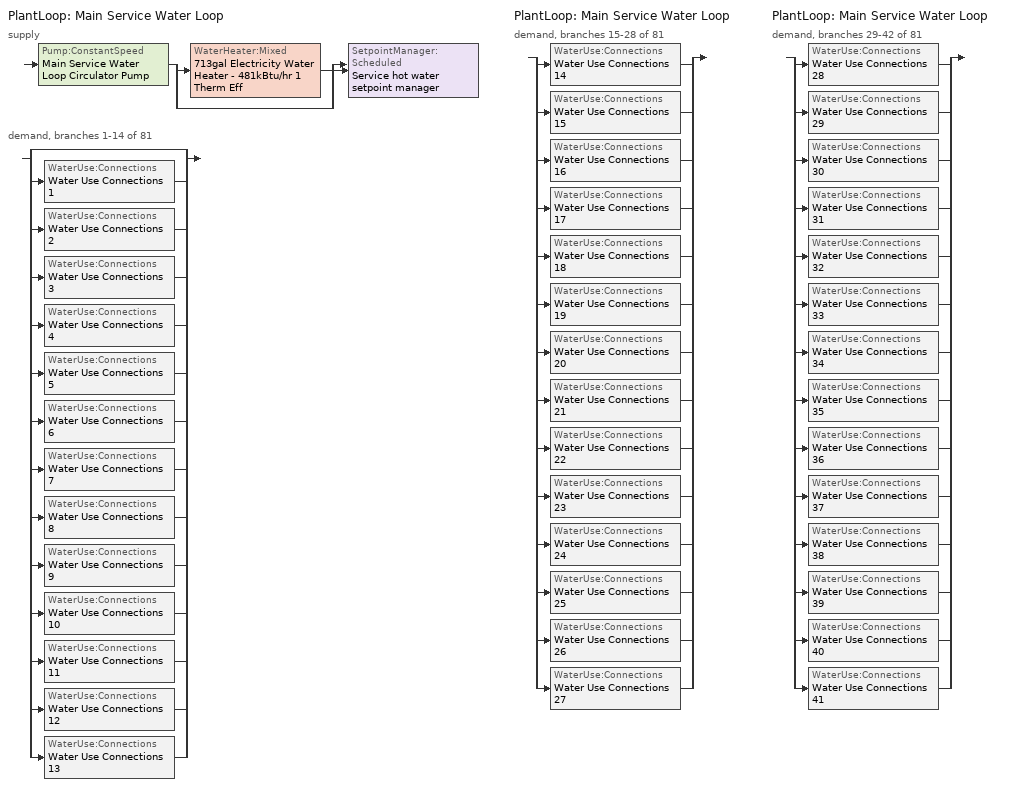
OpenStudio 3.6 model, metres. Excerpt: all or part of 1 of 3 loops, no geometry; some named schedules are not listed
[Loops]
PlantLoop 'Main Service Water Loop'
 supply: Pump:ConstantSpeed 'Main Service Water Loop Circulator Pump' > split
  | WaterHeater:Mixed '713gal Electricity Water Heater - 481kBtu/hr 1 Therm Eff'
  | bypass
  join > SetpointManager:Scheduled 'Service hot water setpoint manager'
 demand, branches 1-14 of 81: split
  | bypass
  | WaterUse:Connections 'Water Use Connections 1'
  | WaterUse:Connections 'Water Use Connections 2'
  | WaterUse:Connections 'Water Use Connections 3'
  | WaterUse:Connections 'Water Use Connections 4'
  | WaterUse:Connections 'Water Use Connections 5'
  | WaterUse:Connections 'Water Use Connections 6'
  | WaterUse:Connections 'Water Use Connections 7'
  | WaterUse:Connections 'Water Use Connections 8'
  | WaterUse:Connections 'Water Use Connections 9'
  | WaterUse:Connections 'Water Use Connections 10'
  | WaterUse:Connections 'Water Use Connections 11'
  | WaterUse:Connections 'Water Use Connections 12'
  | WaterUse:Connections 'Water Use Connections 13'
PlantLoop 'Main Service Water Loop'
 demand, branches 15-28 of 81: split
  | WaterUse:Connections 'Water Use Connections 14'
  | WaterUse:Connections 'Water Use Connections 15'
  | WaterUse:Connections 'Water Use Connections 16'
  | WaterUse:Connections 'Water Use Connections 17'
  | WaterUse:Connections 'Water Use Connections 18'
  | WaterUse:Connections 'Water Use Connections 19'
  | WaterUse:Connections 'Water Use Connections 20'
  | WaterUse:Connections 'Water Use Connections 21'
  | WaterUse:Connections 'Water Use Connections 22'
  | WaterUse:Connections 'Water Use Connections 23'
  | WaterUse:Connections 'Water Use Connections 24'
  | WaterUse:Connections 'Water Use Connections 25'
  | WaterUse:Connections 'Water Use Connections 26'
  | WaterUse:Connections 'Water Use Connections 27'
PlantLoop 'Main Service Water Loop'
 demand, branches 29-42 of 81: split
  | WaterUse:Connections 'Water Use Connections 28'
  | WaterUse:Connections 'Water Use Connections 29'
  | WaterUse:Connections 'Water Use Connections 30'
  | WaterUse:Connections 'Water Use Connections 31'
  | WaterUse:Connections 'Water Use Connections 32'
  | WaterUse:Connections 'Water Use Connections 33'
  | WaterUse:Connections 'Water Use Connections 34'
  | WaterUse:Connections 'Water Use Connections 35'
  | WaterUse:Connections 'Water Use Connections 36'
  | WaterUse:Connections 'Water Use Connections 37'
  | WaterUse:Connections 'Water Use Connections 38'
  | WaterUse:Connections 'Water Use Connections 39'
  | WaterUse:Connections 'Water Use Connections 40'
  | WaterUse:Connections 'Water Use Connections 41'
[PlantLoop]
Main Service Water Loop: Glycol Concentration=0; Maximum Loop Temperature {C}=60; Minimum Loop Temperature {C}=10; Plant Loop Volume {m3}=Autocalculate; Load Distribution Scheme=Optimal
[Sizing:Plant]
Main Service Water Loop: Loop Type=Heating; Design Loop Exit Temperature {C}=60; Loop Design Temperature Difference {deltaC}=5; Sizing Option=NonCoincident; Zone Timesteps in Averaging Window=1; Coincident Sizing Factor Mode=None
[SetpointManager:Scheduled]
Service hot water setpoint manager: Control Variable=Temperature; Schedule=Service Water Loop Temp - 140F; Setpoint Node or NodeList=Main Service Water Loop Supply Outlet Node
[Pump:ConstantSpeed]
Main Service Water Loop Circulator Pump: Rated Flow Rate {m3/s}=autosize; Rated Pump Head {Pa}=804176; Rated Power Consumption {W}=autosize; Motor Efficiency=0.865; Fraction of Motor Inefficiencies to Fluid Stream=0; Pump Control Type=Intermittent; Design Power Sizing Method=PowerPerFlowPerPressure; Design Electric Power per Unit Flow Rate {W/(m3/s)}=348701.1; Design Shaft Power per Unit Flow Rate per Unit Head {W-s/m3-Pa}=1.28205
[WaterHeater:Mixed]
713gal Electricity Water Heater - 481kBtu/hr 1 Therm Eff: Tank Volume {m3}=2.69977; Setpoint Temperature Schedule=Service Water Loop Temp - 140F; Deadband Temperature Difference {deltaC}=2; Maximum Temperature Limit {C}=60; Heater Control Type=Cycle; Heater Maximum Capacity {W}=141063; Heater Fuel Type=Electricity; Heater Thermal Efficiency=1; Off Cycle Parasitic Fuel Consumption Rate {W}=187.832; Off Cycle Parasitic Fuel Type=Electricity; Off Cycle Parasitic Heat Fraction to Tank=0.8; On Cycle Parasitic Fuel Consumption Rate {W}=187.832; On Cycle Parasitic Fuel Type=Electricity; On Cycle Parasitic Heat Fraction to Tank=0; Ambient Temperature Indicator=Schedule; Ambient Temperature Schedule=Water Heater Ambient Temp Schedule - 70.0f; Off Cycle Loss Coefficient to Ambient Temperature {W/K}=7.19476; On Cycle Loss Coefficient to Ambient Temperature {W/K}=7.19476; Use Side Effectiveness=1; Source Side Effectiveness=1; Use Side Design Flow Rate {m3/s}=autosize; Source Side Design Flow Rate {m3/s}=autosize; Indirect Water Heating Recovery Time {hr}=1.5; Source Side Flow Control Mode=IndirectHeatPrimarySetpoint
[WaterHeater:Sizing]
713gal Electricity Water Heater - 481kBtu/hr 1 Therm Eff: Design Mode=PeakDraw; Time Storage Can Meet Peak Draw {hr}=0.538503; Time for Tank Recovery {hr}=0; Nominal Tank Volume for Autosizing Plant Connections {m3}=1
[WaterUse:Connections] Drain Water Heat Exchanger Type=None; Drain Water Heat Exchanger Destination=Plant
Name | Water Use Equipment Name 1
Water Use Connections 1 | F2 n1 apartment Service Water Use 0.15gal/min
Water Use Connections 2 | F2 n2 apartment Service Water Use 0.15gal/min
Water Use Connections 3 | F2 ne apartment Service Water Use 0.15gal/min
Water Use Connections 4 | F2 nw apartment Service Water Use 0.15gal/min
Water Use Connections 5 | F2 s1 apartment Service Water Use 0.15gal/min
Water Use Connections 6 | F2 s2 apartment Service Water Use 0.15gal/min
Water Use Connections 7 | F2 se apartment Service Water Use 0.15gal/min
Water Use Connections 8 | F2 sw apartment Service Water Use 0.15gal/min
Water Use Connections 9 | F3 n1 apartment Service Water Use 0.15gal/min
Water Use Connections 10 | F3 n2 apartment Service Water Use 0.15gal/min
Water Use Connections 11 | F3 ne apartment Service Water Use 0.15gal/min
Water Use Connections 12 | F3 nw apartment Service Water Use 0.15gal/min
Water Use Connections 13 | F3 s1 apartment Service Water Use 0.15gal/min
Water Use Connections 14 | F3 s2 apartment Service Water Use 0.15gal/min
Water Use Connections 15 | F3 se apartment Service Water Use 0.15gal/min
Water Use Connections 16 | F3 sw apartment Service Water Use 0.15gal/min
Water Use Connections 17 | F4 n1 apartment Service Water Use 0.15gal/min
Water Use Connections 18 | F4 n2 apartment Service Water Use 0.15gal/min
Water Use Connections 19 | F4 ne apartment Service Water Use 0.15gal/min
Water Use Connections 20 | F4 nw apartment Service Water Use 0.15gal/min
Water Use Connections 21 | F4 s1 apartment Service Water Use 0.15gal/min
Water Use Connections 22 | F4 s2 apartment Service Water Use 0.15gal/min
Water Use Connections 23 | F4 se apartment Service Water Use 0.15gal/min
Water Use Connections 24 | F4 sw apartment Service Water Use 0.15gal/min
Water Use Connections 25 | F6 n1 apartment Service Water Use 0.15gal/min
Water Use Connections 26 | F6 n2 apartment Service Water Use 0.15gal/min
Water Use Connections 27 | F6 ne apartment Service Water Use 0.15gal/min
Water Use Connections 28 | F6 nw apartment Service Water Use 0.15gal/min
Water Use Connections 29 | F6 s1 apartment Service Water Use 0.15gal/min
Water Use Connections 30 | F6 s2 apartment Service Water Use 0.15gal/min
Water Use Connections 31 | F6 se apartment Service Water Use 0.15gal/min
Water Use Connections 32 | F6 sw apartment Service Water Use 0.15gal/min
Water Use Connections 33 | F7 n1 apartment Service Water Use 0.15gal/min
Water Use Connections 34 | F7 n2 apartment Service Water Use 0.15gal/min
Water Use Connections 35 | F7 ne apartment Service Water Use 0.15gal/min
Water Use Connections 36 | F7 nw apartment Service Water Use 0.15gal/min
Water Use Connections 37 | F7 s1 apartment Service Water Use 0.15gal/min
Water Use Connections 38 | F7 s2 apartment Service Water Use 0.15gal/min
Water Use Connections 39 | F7 se apartment Service Water Use 0.15gal/min
Water Use Connections 40 | F7 sw apartment Service Water Use 0.15gal/min
Water Use Connections 41 | F8 n1 apartment Service Water Use 0.15gal/min
[WaterUse:Equipment:Definition] Peak Flow Rate {m3/s}=9.37419e-06
Name | Target Temperature Schedule | Sensible Fraction Schedule | Latent Fraction Schedule
F2 n1 apartment Service Water Use Def 0.15gal/min | Schedule Ruleset 5 | Schedule Ruleset 3 | Schedule Ruleset 4
F2 n2 apartment Service Water Use Def 0.15gal/min | Schedule Ruleset 8 | Schedule Ruleset 6 | Schedule Ruleset 7
F2 ne apartment Service Water Use Def 0.15gal/min | Schedule Ruleset 11 | Schedule Ruleset 9 | Schedule Ruleset 10
F2 nw apartment Service Water Use Def 0.15gal/min | Schedule Ruleset 14 | Schedule Ruleset 12 | Schedule Ruleset 13
F2 s1 apartment Service Water Use Def 0.15gal/min | Schedule Ruleset 17 | Schedule Ruleset 15 | Schedule Ruleset 16
F2 s2 apartment Service Water Use Def 0.15gal/min | Schedule Ruleset 20 | Schedule Ruleset 18 | Schedule Ruleset 19
F2 se apartment Service Water Use Def 0.15gal/min | Schedule Ruleset 23 | Schedule Ruleset 21 | Schedule Ruleset 22
F2 sw apartment Service Water Use Def 0.15gal/min | Schedule Ruleset 26 | Schedule Ruleset 24 | Schedule Ruleset 25
F3 n1 apartment Service Water Use Def 0.15gal/min | Schedule Ruleset 29 | Schedule Ruleset 27 | Schedule Ruleset 28
F3 n2 apartment Service Water Use Def 0.15gal/min | Schedule Ruleset 32 | Schedule Ruleset 30 | Schedule Ruleset 31
F3 ne apartment Service Water Use Def 0.15gal/min | Schedule Ruleset 35 | Schedule Ruleset 33 | Schedule Ruleset 34
F3 nw apartment Service Water Use Def 0.15gal/min | Schedule Ruleset 38 | Schedule Ruleset 36 | Schedule Ruleset 37
F3 s1 apartment Service Water Use Def 0.15gal/min | Schedule Ruleset 41 | Schedule Ruleset 39 | Schedule Ruleset 40
F3 s2 apartment Service Water Use Def 0.15gal/min | Schedule Ruleset 44 | Schedule Ruleset 42 | Schedule Ruleset 43
F3 se apartment Service Water Use Def 0.15gal/min | Schedule Ruleset 47 | Schedule Ruleset 45 | Schedule Ruleset 46
F3 sw apartment Service Water Use Def 0.15gal/min | Schedule Ruleset 50 | Schedule Ruleset 48 | Schedule Ruleset 49
F4 n1 apartment Service Water Use Def 0.15gal/min | Schedule Ruleset 53 | Schedule Ruleset 51 | Schedule Ruleset 52
F4 n2 apartment Service Water Use Def 0.15gal/min | Schedule Ruleset 56 | Schedule Ruleset 54 | Schedule Ruleset 55
F4 ne apartment Service Water Use Def 0.15gal/min | Schedule Ruleset 59 | Schedule Ruleset 57 | Schedule Ruleset 58
F4 nw apartment Service Water Use Def 0.15gal/min | Schedule Ruleset 62 | Schedule Ruleset 60 | Schedule Ruleset 61
F4 s1 apartment Service Water Use Def 0.15gal/min | Schedule Ruleset 65 | Schedule Ruleset 63 | Schedule Ruleset 64
F4 s2 apartment Service Water Use Def 0.15gal/min | Schedule Ruleset 68 | Schedule Ruleset 66 | Schedule Ruleset 67
F4 se apartment Service Water Use Def 0.15gal/min | Schedule Ruleset 71 | Schedule Ruleset 69 | Schedule Ruleset 70
F4 sw apartment Service Water Use Def 0.15gal/min | Schedule Ruleset 74 | Schedule Ruleset 72 | Schedule Ruleset 73
F6 n1 apartment Service Water Use Def 0.15gal/min | Schedule Ruleset 77 | Schedule Ruleset 75 | Schedule Ruleset 76
F6 n2 apartment Service Water Use Def 0.15gal/min | Schedule Ruleset 80 | Schedule Ruleset 78 | Schedule Ruleset 79
F6 ne apartment Service Water Use Def 0.15gal/min | Schedule Ruleset 83 | Schedule Ruleset 81 | Schedule Ruleset 82
F6 nw apartment Service Water Use Def 0.15gal/min | Schedule Ruleset 86 | Schedule Ruleset 84 | Schedule Ruleset 85
F6 s1 apartment Service Water Use Def 0.15gal/min | Schedule Ruleset 89 | Schedule Ruleset 87 | Schedule Ruleset 88
F6 s2 apartment Service Water Use Def 0.15gal/min | Schedule Ruleset 92 | Schedule Ruleset 90 | Schedule Ruleset 91
F6 se apartment Service Water Use Def 0.15gal/min | Schedule Ruleset 95 | Schedule Ruleset 93 | Schedule Ruleset 94
F6 sw apartment Service Water Use Def 0.15gal/min | Schedule Ruleset 98 | Schedule Ruleset 96 | Schedule Ruleset 97
F7 n1 apartment Service Water Use Def 0.15gal/min | Schedule Ruleset 101 | Schedule Ruleset 99 | Schedule Ruleset 100
F7 n2 apartment Service Water Use Def 0.15gal/min | Schedule Ruleset 104 | Schedule Ruleset 102 | Schedule Ruleset 103
F7 ne apartment Service Water Use Def 0.15gal/min | Schedule Ruleset 107 | Schedule Ruleset 105 | Schedule Ruleset 106
F7 nw apartment Service Water Use Def 0.15gal/min | Schedule Ruleset 110 | Schedule Ruleset 108 | Schedule Ruleset 109
F7 s1 apartment Service Water Use Def 0.15gal/min | Schedule Ruleset 113 | Schedule Ruleset 111 | Schedule Ruleset 112
F7 s2 apartment Service Water Use Def 0.15gal/min | Schedule Ruleset 116 | Schedule Ruleset 114 | Schedule Ruleset 115
F7 se apartment Service Water Use Def 0.15gal/min | Schedule Ruleset 119 | Schedule Ruleset 117 | Schedule Ruleset 118
F7 sw apartment Service Water Use Def 0.15gal/min | Schedule Ruleset 122 | Schedule Ruleset 120 | Schedule Ruleset 121
F8 n1 apartment Service Water Use Def 0.15gal/min | Schedule Ruleset 125 | Schedule Ruleset 123 | Schedule Ruleset 124
[WaterUse:Equipment] Flow Rate Fraction Schedule=NECB-G-Service Water Heating
Name | Water Use Equipment Definition | Space
F2 n1 apartment Service Water Use 0.15gal/min | F2 n1 apartment Service Water Use Def 0.15gal/min | F2 N1 Apartment
F2 n2 apartment Service Water Use 0.15gal/min | F2 n2 apartment Service Water Use Def 0.15gal/min | F2 N2 Apartment
F2 ne apartment Service Water Use 0.15gal/min | F2 ne apartment Service Water Use Def 0.15gal/min | F2 NE Apartment
F2 nw apartment Service Water Use 0.15gal/min | F2 nw apartment Service Water Use Def 0.15gal/min | F2 NW Apartment
F2 s1 apartment Service Water Use 0.15gal/min | F2 s1 apartment Service Water Use Def 0.15gal/min | F2 S1 Apartment
F2 s2 apartment Service Water Use 0.15gal/min | F2 s2 apartment Service Water Use Def 0.15gal/min | F2 S2 Apartment
F2 se apartment Service Water Use 0.15gal/min | F2 se apartment Service Water Use Def 0.15gal/min | F2 SE Apartment
F2 sw apartment Service Water Use 0.15gal/min | F2 sw apartment Service Water Use Def 0.15gal/min | F2 SW Apartment
F3 n1 apartment Service Water Use 0.15gal/min | F3 n1 apartment Service Water Use Def 0.15gal/min | F3 N1 Apartment
F3 n2 apartment Service Water Use 0.15gal/min | F3 n2 apartment Service Water Use Def 0.15gal/min | F3 N2 Apartment
F3 ne apartment Service Water Use 0.15gal/min | F3 ne apartment Service Water Use Def 0.15gal/min | F3 NE Apartment
F3 nw apartment Service Water Use 0.15gal/min | F3 nw apartment Service Water Use Def 0.15gal/min | F3 NW Apartment
F3 s1 apartment Service Water Use 0.15gal/min | F3 s1 apartment Service Water Use Def 0.15gal/min | F3 S1 Apartment
F3 s2 apartment Service Water Use 0.15gal/min | F3 s2 apartment Service Water Use Def 0.15gal/min | F3 S2 Apartment
F3 se apartment Service Water Use 0.15gal/min | F3 se apartment Service Water Use Def 0.15gal/min | F3 SE Apartment
F3 sw apartment Service Water Use 0.15gal/min | F3 sw apartment Service Water Use Def 0.15gal/min | F3 SW Apartment
F4 n1 apartment Service Water Use 0.15gal/min | F4 n1 apartment Service Water Use Def 0.15gal/min | F4 N1 Apartment
F4 n2 apartment Service Water Use 0.15gal/min | F4 n2 apartment Service Water Use Def 0.15gal/min | F4 N2 Apartment
F4 ne apartment Service Water Use 0.15gal/min | F4 ne apartment Service Water Use Def 0.15gal/min | F4 NE Apartment
F4 nw apartment Service Water Use 0.15gal/min | F4 nw apartment Service Water Use Def 0.15gal/min | F4 NW Apartment
F4 s1 apartment Service Water Use 0.15gal/min | F4 s1 apartment Service Water Use Def 0.15gal/min | F4 S1 Apartment
F4 s2 apartment Service Water Use 0.15gal/min | F4 s2 apartment Service Water Use Def 0.15gal/min | F4 S2 Apartment
F4 se apartment Service Water Use 0.15gal/min | F4 se apartment Service Water Use Def 0.15gal/min | F4 SE Apartment
F4 sw apartment Service Water Use 0.15gal/min | F4 sw apartment Service Water Use Def 0.15gal/min | F4 SW Apartment
F6 n1 apartment Service Water Use 0.15gal/min | F6 n1 apartment Service Water Use Def 0.15gal/min | F6 N1 Apartment
F6 n2 apartment Service Water Use 0.15gal/min | F6 n2 apartment Service Water Use Def 0.15gal/min | F6 N2 Apartment
F6 ne apartment Service Water Use 0.15gal/min | F6 ne apartment Service Water Use Def 0.15gal/min | F6 NE Apartment
F6 nw apartment Service Water Use 0.15gal/min | F6 nw apartment Service Water Use Def 0.15gal/min | F6 NW Apartment
F6 s1 apartment Service Water Use 0.15gal/min | F6 s1 apartment Service Water Use Def 0.15gal/min | F6 S1 Apartment
F6 s2 apartment Service Water Use 0.15gal/min | F6 s2 apartment Service Water Use Def 0.15gal/min | F6 S2 Apartment
F6 se apartment Service Water Use 0.15gal/min | F6 se apartment Service Water Use Def 0.15gal/min | F6 SE Apartment
F6 sw apartment Service Water Use 0.15gal/min | F6 sw apartment Service Water Use Def 0.15gal/min | F6 SW Apartment
F7 n1 apartment Service Water Use 0.15gal/min | F7 n1 apartment Service Water Use Def 0.15gal/min | F7 N1 Apartment
F7 n2 apartment Service Water Use 0.15gal/min | F7 n2 apartment Service Water Use Def 0.15gal/min | F7 N2 Apartment
F7 ne apartment Service Water Use 0.15gal/min | F7 ne apartment Service Water Use Def 0.15gal/min | F7 NE Apartment
F7 nw apartment Service Water Use 0.15gal/min | F7 nw apartment Service Water Use Def 0.15gal/min | F7 NW Apartment
F7 s1 apartment Service Water Use 0.15gal/min | F7 s1 apartment Service Water Use Def 0.15gal/min | F7 S1 Apartment
F7 s2 apartment Service Water Use 0.15gal/min | F7 s2 apartment Service Water Use Def 0.15gal/min | F7 S2 Apartment
F7 se apartment Service Water Use 0.15gal/min | F7 se apartment Service Water Use Def 0.15gal/min | F7 SE Apartment
F7 sw apartment Service Water Use 0.15gal/min | F7 sw apartment Service Water Use Def 0.15gal/min | F7 SW Apartment
F8 n1 apartment Service Water Use 0.15gal/min | F8 n1 apartment Service Water Use Def 0.15gal/min | F8 N1 Apartment
[Schedule:Ruleset]
Name | Default Day Schedule
Service Water Loop Temp - 140F | Service Water Loop Temp - 140F Default
Water Heater Ambient Temp Schedule - 70.0f | Water Heater Ambient Temp Schedule 70.0F Default
Schedule Ruleset 3 | Schedule Day 6
Schedule Ruleset 4 | Schedule Day 7
Schedule Ruleset 5 | Schedule Day 8
NECB-G-Service Water Heating | NECB-G-Service Water Heating Default
Schedule Ruleset 6 | Schedule Day 9
Schedule Ruleset 7 | Schedule Day 10
Schedule Ruleset 8 | Schedule Day 11
Schedule Ruleset 9 | Schedule Day 12
Schedule Ruleset 10 | Schedule Day 13
Schedule Ruleset 11 | Schedule Day 14
Schedule Ruleset 12 | Schedule Day 15
Schedule Ruleset 13 | Schedule Day 16
Schedule Ruleset 14 | Schedule Day 17
Schedule Ruleset 15 | Schedule Day 18
Schedule Ruleset 16 | Schedule Day 19
Schedule Ruleset 17 | Schedule Day 20
Schedule Ruleset 18 | Schedule Day 21
Schedule Ruleset 19 | Schedule Day 22
Schedule Ruleset 20 | Schedule Day 23
Schedule Ruleset 21 | Schedule Day 24
Schedule Ruleset 22 | Schedule Day 25
Schedule Ruleset 23 | Schedule Day 26
Schedule Ruleset 24 | Schedule Day 27
Schedule Ruleset 25 | Schedule Day 28
Schedule Ruleset 26 | Schedule Day 29
Schedule Ruleset 27 | Schedule Day 30
Schedule Ruleset 28 | Schedule Day 31
Schedule Ruleset 29 | Schedule Day 32
Schedule Ruleset 30 | Schedule Day 33
Schedule Ruleset 31 | Schedule Day 34
Schedule Ruleset 32 | Schedule Day 35
Schedule Ruleset 33 | Schedule Day 36
Schedule Ruleset 34 | Schedule Day 37
Schedule Ruleset 35 | Schedule Day 38
Schedule Ruleset 36 | Schedule Day 39
Schedule Ruleset 37 | Schedule Day 40
Schedule Ruleset 38 | Schedule Day 41
Schedule Ruleset 39 | Schedule Day 42
Schedule Ruleset 40 | Schedule Day 43
Schedule Ruleset 41 | Schedule Day 44
Schedule Ruleset 42 | Schedule Day 45
Schedule Ruleset 43 | Schedule Day 46
Schedule Ruleset 44 | Schedule Day 47
Schedule Ruleset 45 | Schedule Day 48
Schedule Ruleset 46 | Schedule Day 49
Schedule Ruleset 47 | Schedule Day 50
Schedule Ruleset 48 | Schedule Day 51
Schedule Ruleset 49 | Schedule Day 52
Schedule Ruleset 50 | Schedule Day 53
Schedule Ruleset 51 | Schedule Day 54
Schedule Ruleset 52 | Schedule Day 55
Schedule Ruleset 53 | Schedule Day 56
Schedule Ruleset 54 | Schedule Day 57
Schedule Ruleset 55 | Schedule Day 58
Schedule Ruleset 56 | Schedule Day 59
Schedule Ruleset 57 | Schedule Day 60
Schedule Ruleset 58 | Schedule Day 61
Schedule Ruleset 59 | Schedule Day 62
Schedule Ruleset 60 | Schedule Day 63
Schedule Ruleset 61 | Schedule Day 64
Schedule Ruleset 62 | Schedule Day 65
Schedule Ruleset 63 | Schedule Day 66
Schedule Ruleset 64 | Schedule Day 67
Schedule Ruleset 65 | Schedule Day 68
Schedule Ruleset 66 | Schedule Day 69
Schedule Ruleset 67 | Schedule Day 70
Schedule Ruleset 68 | Schedule Day 71
Schedule Ruleset 69 | Schedule Day 72
Schedule Ruleset 70 | Schedule Day 73
Schedule Ruleset 71 | Schedule Day 74
Schedule Ruleset 72 | Schedule Day 75
Schedule Ruleset 73 | Schedule Day 76
Schedule Ruleset 74 | Schedule Day 77
Schedule Ruleset 75 | Schedule Day 78
Schedule Ruleset 76 | Schedule Day 79
Schedule Ruleset 77 | Schedule Day 80
Schedule Ruleset 78 | Schedule Day 81
Schedule Ruleset 79 | Schedule Day 82
Schedule Ruleset 80 | Schedule Day 83
Schedule Ruleset 81 | Schedule Day 84
Schedule Ruleset 82 | Schedule Day 85
Schedule Ruleset 83 | Schedule Day 86
Schedule Ruleset 84 | Schedule Day 87
Schedule Ruleset 85 | Schedule Day 88
Schedule Ruleset 86 | Schedule Day 89
Schedule Ruleset 87 | Schedule Day 90
Schedule Ruleset 88 | Schedule Day 91
Schedule Ruleset 89 | Schedule Day 92
Schedule Ruleset 90 | Schedule Day 93
Schedule Ruleset 91 | Schedule Day 94
Schedule Ruleset 92 | Schedule Day 95
Schedule Ruleset 93 | Schedule Day 96
Schedule Ruleset 94 | Schedule Day 97
Schedule Ruleset 95 | Schedule Day 98
Schedule Ruleset 96 | Schedule Day 99
Schedule Ruleset 97 | Schedule Day 100
Schedule Ruleset 98 | Schedule Day 101
Schedule Ruleset 99 | Schedule Day 102
Schedule Ruleset 100 | Schedule Day 103
Schedule Ruleset 101 | Schedule Day 104
Schedule Ruleset 102 | Schedule Day 105
Schedule Ruleset 103 | Schedule Day 106
Schedule Ruleset 104 | Schedule Day 107
Schedule Ruleset 105 | Schedule Day 108
Schedule Ruleset 106 | Schedule Day 109
Schedule Ruleset 107 | Schedule Day 110
Schedule Ruleset 108 | Schedule Day 111
Schedule Ruleset 109 | Schedule Day 112
Schedule Ruleset 110 | Schedule Day 113
Schedule Ruleset 111 | Schedule Day 114
Schedule Ruleset 112 | Schedule Day 115
Schedule Ruleset 113 | Schedule Day 116
Schedule Ruleset 114 | Schedule Day 117
Schedule Ruleset 115 | Schedule Day 118
Schedule Ruleset 116 | Schedule Day 119
Schedule Ruleset 117 | Schedule Day 120
Schedule Ruleset 118 | Schedule Day 121
Schedule Ruleset 119 | Schedule Day 122
Schedule Ruleset 120 | Schedule Day 123
Schedule Ruleset 121 | Schedule Day 124
Schedule Ruleset 122 | Schedule Day 125
Schedule Ruleset 123 | Schedule Day 126
Schedule Ruleset 124 | Schedule Day 127
Schedule Ruleset 125 | Schedule Day 128
[Schedule:Day]
Service Water Loop Temp - 140F Default; Schedule Day 8; Schedule Day 11; Schedule Day 14; Schedule Day 17; Schedule Day 20; Schedule Day 23; Schedule Day 26; Schedule Day 29; Schedule Day 32; Schedule Day 35; Schedule Day 38; Schedule Day 41; Schedule Day 44; Schedule Day 47: 24, 0, 60
Water Heater Ambient Temp Schedule 70.0F Default: 24, 0, 21.1111
Schedule Day 6; Schedule Day 9; Schedule Day 12; Schedule Day 15; Schedule Day 18; Schedule Day 21; Schedule Day 24; Schedule Day 27; Schedule Day 30; Schedule Day 33; Schedule Day 36; Schedule Day 39; Schedule Day 42; Schedule Day 45: 24, 0, 0.2
Schedule Day 7; Schedule Day 10; Schedule Day 13; Schedule Day 16; Schedule Day 19; Schedule Day 22; Schedule Day 25; Schedule Day 28; Schedule Day 31; Schedule Day 34; Schedule Day 37; Schedule Day 40; Schedule Day 43; Schedule Day 46: 24, 0, 0.05
NECB-G-Service Water Heating Default; NECB-G-Service Water Heating Default|Wkdy Day: 1, 0, 0.1, 6, 0, 0.05, 7, 0, 0.2, 8, 0, 0.8, 9, 0, 0.7, 10, 0, 0.5, 11, 0, 0.4, 14, 0, 0.2, 15, 0, 0.3, 17, 0, 0.5, 19, 0, 0.7, 21, 0, 0.4, 23, 0, 0.2, 24, 0, 0.1
NECB-G-Service Water Heating Sat Day: 1, 0, 0.1, 7, 0, 0.05, 8, 0, 0.2, 11, 0, 0.5, 15, 0, 0.3, 16, 0, 0.7, 17, 0, 0.9, 19, 0, 0.7, 20, 0, 0.6, 21, 0, 0.5, 22, 0, 0.4, 23, 0, 0.3, 24, 0, 0.2
NECB-G-Service Water Heating Sun|Hol Day: 1, 0, 0.1, 8, 0, 0.05, 9, 0, 0.2, 11, 0, 0.3, 13, 0, 0.2, 14, 0, 0.3, 15, 0, 0.4, 16, 0, 0.5, 17, 0, 0.6, 18, 0, 0.7, 19, 0, 0.4, 20, 0, 0.3, 24, 0, 0.2
[Schedule:Rule] Schedule Ruleset=NECB-G-Service Water Heating; Date Specification Type=DateRange; Start Month=1; Start Day=1; End Month=12; End Day=31
Name | Rule Order | Day Schedule | Apply Monday | Apply Tuesday | Apply Wednesday | Apply Thursday | Apply Friday | Apply Saturday | Apply Sunday
Schedule Rule 17 | 2 | NECB-G-Service Water Heating Default|Wkdy Day | Yes | Yes | Yes | Yes | Yes
Schedule Rule 18 | 1 | NECB-G-Service Water Heating Sat Day |  |  |  |  |  | Yes
Schedule Rule 19 | 0 | NECB-G-Service Water Heating Sun|Hol Day |  |  |  |  |  |  | Yes
